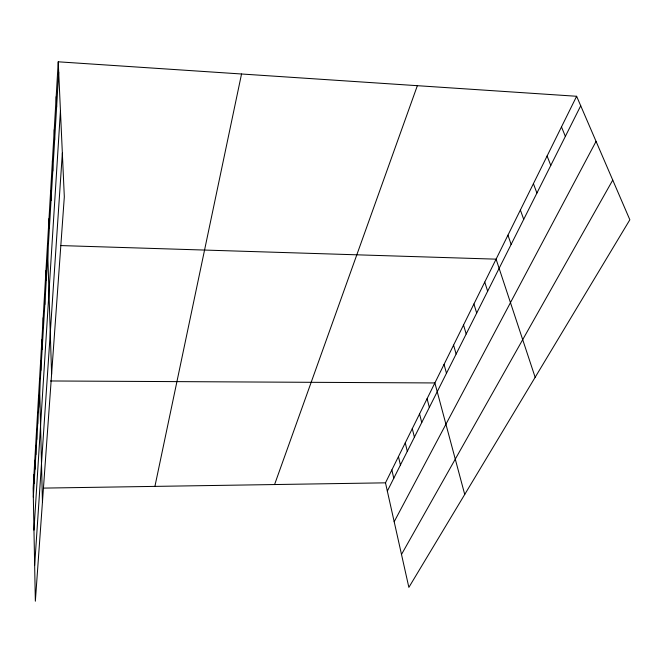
<?xml version="1.0" encoding="UTF-8"?>
<svg xmlns="http://www.w3.org/2000/svg" width="663" height="663" viewBox="0 0 663 663"><rect width="100%" height="100%" fill="white"/><g stroke="black" fill="none" stroke-linecap="round" stroke-linejoin="round"><path stroke-width="0.99" d="M58.236 61.808L33.15 488.258L35.346 601.192L64.319 196.82L58.236 61.808L576.628 96.276L629.85 219.776L408.864 587.377L385.485 482.838L576.628 96.276M33.324 497.151L58.7 72.093M33.962 530.16L60.441 110.796M34.65 565.506L62.347 153.128M154.918 486.385L241.539 73.999M274.581 484.545L417.358 85.684M387.333 491.101L580.722 105.773M394.178 521.731L596.062 141.376M401.496 554.442L612.745 180.087M43.493 488.101L385.485 482.838M50.496 380.968L434.878 382.949L464.73 494.441M60.532 245.567L496.09 259.158L535.149 377.305M561.478 126.898L565.365 136.371M547.091 155.996L550.787 165.418M533.408 183.676L536.922 193.049M520.38 210.03L523.72 219.354M507.949 235.166L511.132 244.423M484.752 282.082L487.653 291.206M473.912 304.01L476.689 313.06M463.528 325.003L466.188 333.986M453.583 345.125L456.127 354.025M444.036 364.418L446.481 373.252M427.088 398.703L429.351 407.389M419.563 413.927L421.743 422.538M412.287 428.63L414.4 437.174M405.259 442.859L407.297 451.329M398.455 456.616L400.419 465.02M391.866 469.934L393.772 478.272M56.189 96.707L56.62 106.967M54.25 129.675L54.656 139.893M52.41 160.877L52.791 171.046M50.67 190.438L51.034 200.549M49.021 218.5L49.36 228.544M47.454 245.161L51.606 374.181M45.962 270.529L46.261 280.424M44.537 294.695L44.827 304.508M43.178 317.743L43.451 327.472M41.885 339.754L42.142 349.393M40.65 360.788L40.891 370.335M39.465 380.91L42.449 502.065M38.462 397.974L38.686 407.347M37.493 414.4L37.708 423.698M36.564 430.246L36.763 439.461M35.661 445.519L35.86 454.652M34.799 460.263L34.982 469.313M33.962 474.501L34.136 483.468"/></g></svg>
